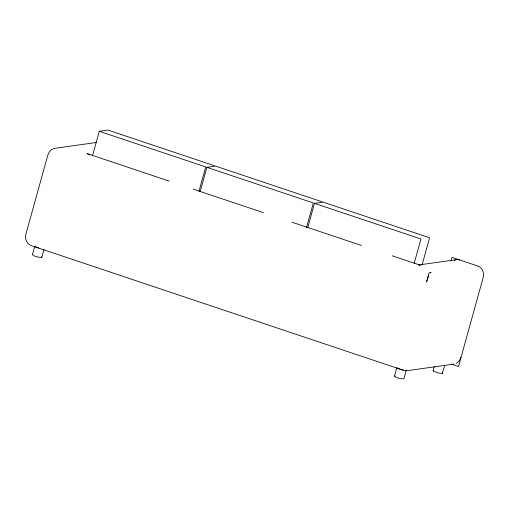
<?xml version="1.0" encoding="UTF-8"?>
<svg xmlns="http://www.w3.org/2000/svg" width="509" height="509" viewBox="0 0 509 509"><rect width="100%" height="100%" fill="white"/><g stroke="black" fill="none" stroke-linecap="round" stroke-linejoin="round"><path stroke-width="0.76" d="M451.311 364.088L458.329 366.442A3.588 0.541 15.5 0 0 458.539 366.365L483.143 277.704C484.403 273.511 482.78 268.218 478.625 266.315M34.612 246.77L32.43 254.653C34.606 256.733 38.735 257.497 41.833 257.325L44.016 249.442M41.833 257.325L41.573 256.829M396.683 368.23L394.494 376.113C396.676 378.193 400.806 378.957 403.898 378.785L406.284 370.189M434.349 366.397L433.153 370.698L433.413 371.195L438.357 372.995L442.206 373.491L444.745 365.487M442.556 373.371L442.302 372.874M92.492 155.773L99.28 131.284L107.946 130.069L214.384 165.718M198.968 191.295L205.725 166.933L99.28 131.284M200.094 191.804L206.883 167.321L215.549 166.106L321.987 201.755M306.571 227.326L313.328 202.97L206.883 167.321M307.697 227.841L314.486 203.358L323.151 202.143L429.596 237.786L421.993 265.195M414.173 263.363L420.93 239.001L314.486 203.358M450.942 260.913L452.03 257.376L478.708 266.353M427.757 278.277L426.548 282.05L429.1 272.837L431.059 272.563L430.328 273.098M427.923 277.838L428.254 276.985M428.591 276.19L428.763 275.814M456.039 363.426L456.433 363.216A10.205 9.531 82 0 0 460.842 357.21M32.43 254.653L32.78 254.532M394.494 376.113L394.85 375.992M433.153 370.698L433.509 370.577M96.723 142.444L54.718 148.329C51.269 148.921 48.679 151.936 47.801 155.213L25.781 234.617C24.375 239.236 27.365 244.422 31.908 245.853L404.547 370.647L406.163 370.806L453.971 364.107M418.583 264.985L456.707 259.641M419.238 264.973L420.199 265.151L392.305 255.811M403.293 370.075L399.648 369.12L396.848 367.727M38.773 248.029L35.07 246.553M169.16 181.077L86.982 153.559L88.852 154.431M193.28 189.157L263.395 212.635M292.039 222.229L361.396 245.459M89.285 154.711L89.705 155.003M454.225 260.404A8.08 7.546 82 0 1 459.652 259.927"/></g></svg>
